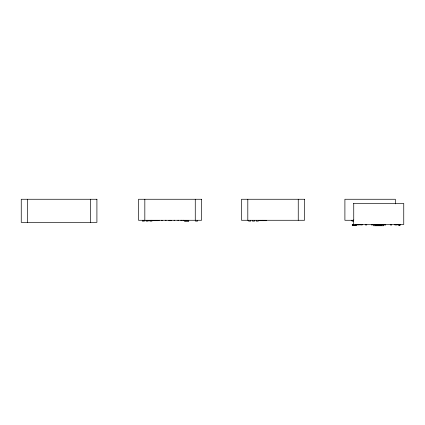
<?xml version="1.0" encoding="UTF-8"?>
<svg xmlns="http://www.w3.org/2000/svg" width="425" height="425" viewBox="0 0 425 425"><rect width="100%" height="100%" fill="white"/><g stroke="black" fill="none" stroke-linecap="round" stroke-linejoin="round"><path stroke-width="0.64" d="M353.51 203.463L403.75 203.463L403.75 224.48L352.261 224.48L352.261 225.319L356.463 225.319L356.463 224.48M156.4 220.485L157.351 220.485M158.403 220.485L159.327 220.278M162.355 220.485L161.463 220.278M150.365 220.697L152.007 220.697L152.007 220.278M168.783 220.697L171.307 220.697M353.074 220.278L353.074 220.697L351.629 220.697L351.629 220.278M353.409 220.697L353.356 220.278M184.524 220.904L188.727 220.904M353.372 221.117L352.049 221.117L352.049 220.278M391.632 224.899L390.277 224.899L390.304 224.48M352.261 225.112L356.463 225.112M400.276 224.48L400.276 224.899L397.768 224.899L397.768 224.48M400.207 224.48L400.249 224.899M400.153 224.48L400.138 224.899M400.01 224.48L400.084 224.899M399.914 224.48L399.914 224.899M399.824 224.48L399.824 224.899M399.766 224.48L399.739 224.899M399.718 224.48L399.718 224.899M399.627 224.899L399.585 224.48L399.495 224.899M399.394 224.899L399.394 224.48L399.325 224.899M399.282 224.48L399.25 224.899M399.165 224.48L399.133 224.899M399.054 224.48L399.059 224.899M398.942 224.48L398.953 224.899M398.889 224.48L398.905 224.899M398.804 224.48L398.804 224.899M398.687 224.48L398.677 224.899M398.655 224.48L398.655 224.899M397.906 224.48L397.896 224.899M396.429 224.48L396.445 224.899L394.82 224.899L394.82 224.48M395.346 203.857L395.346 199.261L344.903 199.261L344.903 220.278L353.743 220.278L353.743 203.463M395.069 224.48L395.085 224.899M391.632 224.48L391.606 224.899M391.266 224.48L391.292 224.899M390.644 224.48L390.618 224.899M385.507 224.48L385.539 224.899L384.588 224.899L384.588 224.48M385.135 224.48L385.135 224.899M385.108 224.48L385.108 224.899M384.986 224.48L385.018 224.899M384.62 224.48L384.62 224.899M381.05 224.899L381.05 225.739M379.312 224.48L379.36 224.899M379.217 224.48L379.201 224.899L379.127 224.48M379.073 224.48L379.073 224.899M378.983 224.48L378.983 224.899M378.919 224.48L378.872 224.899M378.771 224.48L378.765 224.899M378.749 224.48L378.744 224.899M378.648 224.48L378.622 224.899M378.415 224.48L378.441 224.899M378.388 224.48L378.356 224.899M378.261 224.48L378.277 224.899M378.213 224.48L378.186 224.899M378.123 224.48L378.128 224.899M377.958 224.48L378.032 224.899M377.942 224.48L377.947 224.899M377.814 224.899L377.814 224.48L377.724 224.899M376.008 224.899L376.008 225.739M372.443 224.48L372.443 224.899L371.524 224.899L371.524 224.48M372.045 224.48L372.045 224.899M371.923 224.48L371.923 224.899M366.759 224.48L366.759 224.899L365.431 224.899L365.431 224.48M366.419 224.48L366.419 224.899M365.771 224.48L365.771 224.899M362.222 224.48L362.222 224.899L360.618 224.899L360.618 224.48M361.978 224.48L361.978 224.899M360.862 224.48L360.862 224.899M359.284 224.48L359.284 224.899L357.558 224.899L357.558 224.48M359.157 224.48L359.157 224.899M357.685 224.48L357.685 224.899M356.044 224.48L356.044 225.112M353.308 219.884L353.308 224.48M353.032 220.278L353.063 220.697M352.973 220.278L352.973 220.697M352.883 220.278L352.808 220.697M352.782 220.278L352.723 220.697M352.66 220.278L352.66 220.697M352.681 224.48L352.681 225.112M352.575 220.278L352.575 220.697L352.468 220.278M352.352 220.278L352.352 220.697M352.229 220.278L352.229 220.697L352.128 220.278M351.98 220.278L351.921 220.697M351.895 220.278L351.911 220.697M351.82 220.278L351.82 220.697M351.672 220.278L351.73 220.697M298.249 199.261L298.249 220.278M266.273 220.278L266.273 220.697L259.611 220.697L259.611 220.278M266.108 220.278L266.108 220.697M265.869 220.278L265.869 220.697M265.79 220.278L265.79 220.697M265.71 220.278L265.71 220.697M265.482 220.278L265.482 220.697M265.322 220.278L265.306 220.697M265.152 220.278L265.152 220.697M265.046 220.278L265.003 220.697M264.918 220.278L264.918 220.697M264.817 220.278L264.817 220.697M264.722 220.278L264.722 220.697M264.632 220.278L264.632 220.697M264.589 220.278L264.589 220.697M264.477 220.278L264.477 220.697M264.318 220.278L264.276 220.697M264.212 220.278L264.26 220.697M264.106 220.278L264.132 220.697M264.063 220.278L264.031 220.697M263.941 220.278L263.936 220.697M263.867 220.278L263.872 220.697M263.755 220.278L263.798 220.697M263.707 220.278L263.707 220.697M263.585 220.278L263.612 220.697M263.489 220.278L263.527 220.697M263.33 220.278L263.33 220.697L263.234 220.278M263.176 220.278L263.133 220.697M262.979 220.697L262.82 220.278M262.719 220.278L262.719 220.697M262.666 220.278L262.623 220.697M262.416 220.278L262.448 220.697M262.379 220.278L262.368 220.697M262.262 220.278L262.299 220.697M262.167 220.278L262.177 220.697M262.119 220.697L262.055 220.278L261.997 220.697M261.89 220.278L261.89 220.697M261.853 220.278L261.853 220.697M261.71 220.278L261.71 220.697M261.635 220.278L261.635 220.697M261.572 220.278L261.545 220.697M261.455 220.278L261.518 220.697M261.402 220.278L261.402 220.697M261.338 220.278L261.269 220.697M261.189 220.278L261.189 220.697M261.109 220.278L261.109 220.697M261.035 220.278L261.04 220.697M260.977 220.278L260.966 220.697M260.881 220.278L260.828 220.697M260.743 220.278L260.801 220.697M260.647 220.278L260.668 220.697M260.483 220.278L260.483 220.697M260.323 220.278L260.323 220.697M260.249 220.278L260.249 220.697M260.089 220.278L260.089 220.697M259.771 220.278L259.771 220.697M259.686 220.278L259.686 220.697M258.315 220.278L258.315 221.117L256.217 221.117L256.217 220.278M254.532 220.278L254.532 221.117L252.429 221.117L252.429 220.278M250.75 220.278L250.75 221.117L248.646 221.117L248.646 220.278M247.807 199.261L247.807 220.278M197.577 220.278L197.577 221.117L195.479 221.117L195.479 220.278M195.266 199.261L195.266 220.278M188.727 220.278L188.727 221.117L184.524 221.117L184.524 220.278M188.307 220.278L188.307 220.904M184.944 220.278L184.944 220.904M183.696 220.278L182.766 220.278M181.735 220.278L180.806 220.278M178.633 220.278L177.799 220.278M174.691 220.278L174.032 220.278M170.962 220.278L170.967 220.697M170.877 220.278L170.877 220.697M170.818 220.278L170.792 220.697M170.712 220.278L170.733 220.697M170.675 220.278L170.643 220.697M170.521 220.278L170.584 220.697M170.436 220.278L170.441 220.697M170.361 220.278L170.383 220.697M170.266 220.278L170.26 220.697M170.212 220.278L170.207 220.697M170.122 220.278L170.138 220.697M170 220.278L170 220.697M169.926 220.278L169.894 220.697L169.851 220.278M169.788 220.278L169.75 220.697M169.66 220.278L169.639 220.697M169.559 220.278L169.527 220.697M169.474 220.278L169.469 220.697M169.416 220.278L169.389 220.697M169.272 220.697L169.262 220.278L169.23 220.697M166.133 220.278L165.405 220.278M157.877 220.278L157.877 220.697L155.353 220.697L155.353 220.278M157.404 220.697L157.33 220.485M157.223 220.278L157.245 220.697M157.202 220.278L157.181 220.697M156.931 220.278L156.894 220.697M156.836 220.278L156.836 220.697M156.522 220.278L156.522 220.697M156.373 220.278L156.373 220.697M156.278 220.278L156.278 220.697M156.092 220.278L156.076 220.697L156.065 220.278M155.901 220.278L155.922 220.697M155.832 220.278L155.853 220.697M155.773 220.278L155.778 220.697M155.651 220.278L155.667 220.697M155.513 220.278L155.513 220.697M155.136 220.278L155.178 220.697L154.429 220.697L154.429 220.278M154.588 220.278L154.588 220.697M154.307 220.278L154.307 220.697L153.34 220.697L153.34 220.278M153.903 220.278L153.903 220.697M153.744 220.278L153.744 220.697M151.959 220.278L151.975 221.117L149.871 221.117L149.871 220.278M151.863 220.697L151.826 220.278L151.805 220.697M151.72 220.278L151.72 220.697M151.629 220.697L151.566 220.278L151.518 220.697M151.449 220.278L151.459 220.697M151.295 220.278L151.337 220.697M151.226 220.278L151.268 220.697M151.109 220.278L151.167 220.697M151.093 220.278L151.024 220.697M150.96 220.278L150.955 220.697M150.88 220.278L150.875 220.697M150.779 220.278L150.833 220.697M150.705 220.278L150.684 220.697M150.599 220.278L150.588 220.697M150.556 220.278L150.546 220.697M150.45 220.278L150.45 220.697M150.365 220.278L150.392 220.697M148.192 220.278L148.192 221.117L146.088 221.117L146.088 220.278M147.422 220.278L147.422 220.697L146.683 220.697L146.71 220.278M147.358 220.278L147.347 220.697M147.278 220.278L147.241 220.697M147.151 220.278L147.167 220.697M147.098 220.278L147.087 220.697M147.002 220.697L146.981 220.278L146.917 220.697M146.832 220.278L146.848 220.697M144.829 199.261L144.829 220.278M144.404 220.278L144.404 221.117L142.306 221.117L142.306 220.278M143.581 220.278L143.581 220.697L142.997 220.697L142.997 220.278M143.368 220.278L143.368 220.697M143.241 220.697L143.241 220.278L143.204 220.697M143.103 220.278L143.103 220.697M90.605 199.261L90.605 222.376M27.556 199.261L27.556 222.376M96.911 199.261L21.25 199.261L21.25 222.376L96.911 222.376L96.911 199.261M201.572 199.261L138.523 199.261L138.523 220.278L201.572 220.278L201.572 199.261M304.55 199.261L241.501 199.261L241.501 220.278L304.55 220.278L304.55 199.261M383.573 224.899L373.485 224.899L373.485 225.739L383.573 225.739L383.573 224.899M396.196 224.899L396.196 224.48L396.18 224.899"/></g></svg>
